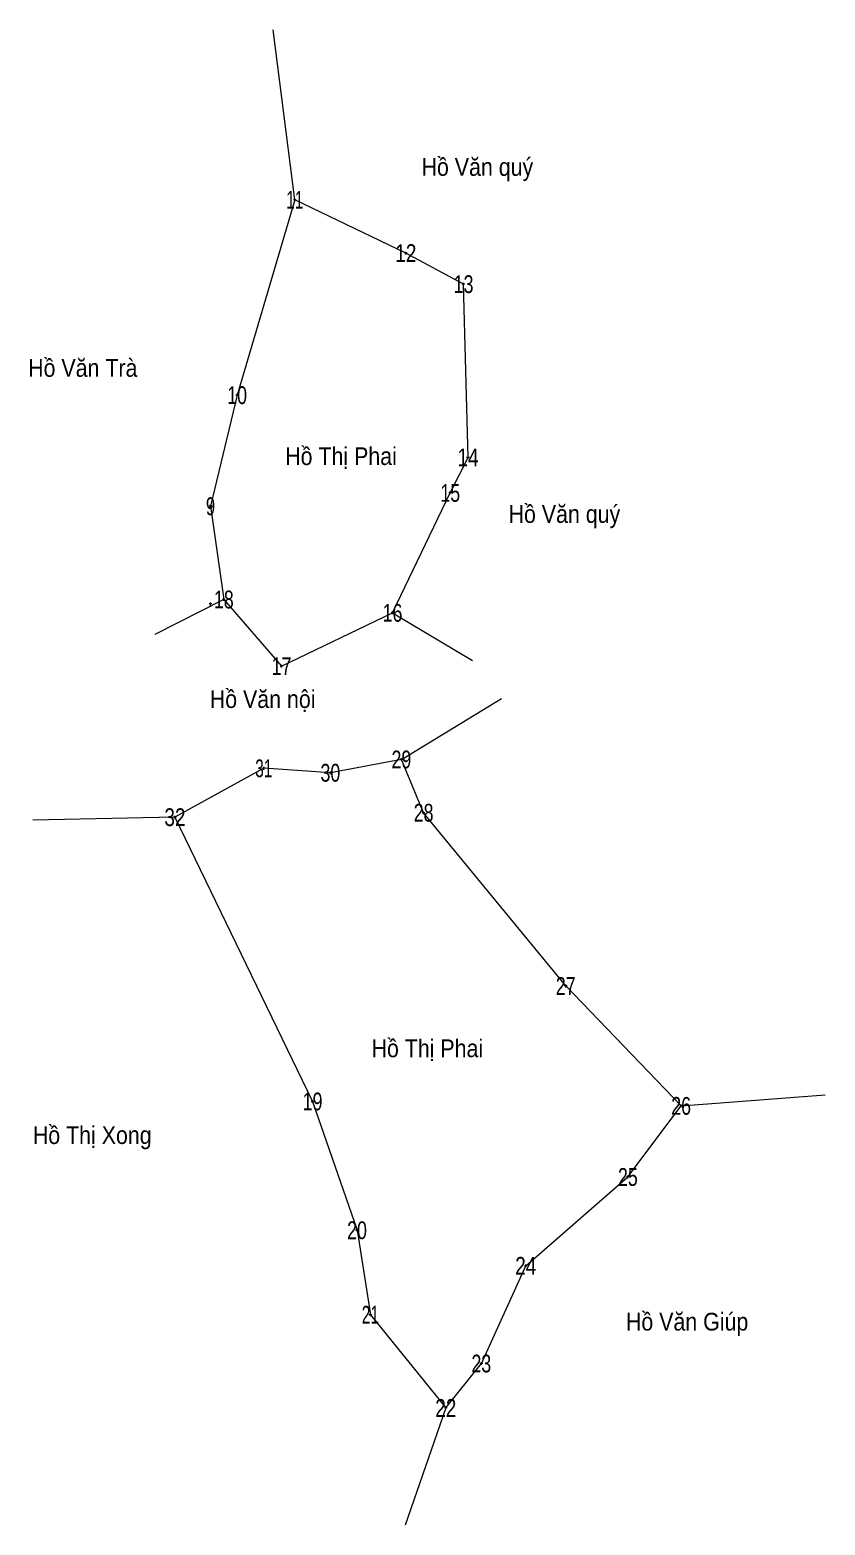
# Model space of a CAD drawing. Header units: metres. Extents: x 532311 to 533619, y 1853596 to 1855003.
# Drawn here: x 533146.3 to 533325.4, y 1854666.6 to 1855003.2 of the extents above; entities that cross this region are included whole.
import ezdxf
from ezdxf.enums import TextEntityAlignment as Align

# ---------------------------------------------------------------- set-up
doc = ezdxf.new("R2010")
doc.units = ezdxf.units.M
doc.header["$LTSCALE"] = 1.6
doc.layers.add('10', color=7, linetype='Continuous', lineweight=13)
doc.layers.add('11', color=7, linetype='Continuous', lineweight=13)
doc.layers.add('12', color=7, linetype='Continuous')

msp = doc.modelspace()

# ---------------------------------------------------------------- linework, layer by layer
at = {"layer": '10'}
for p, q in [((533206, 1854965), (533201.1, 1855003.24)), ((533190, 1854875), (533174.47, 1854867.16)), ((533228, 1854872), (533246.03, 1854861.3)), ((533230, 1854839), (533252.55, 1854852.71)), ((533179, 1854826), (533147, 1854825.36)), ((533293, 1854761), (533325.42, 1854763.5)), ((533240, 1854693), (533230.82, 1854666.63))]:
    msp.add_line(p, q, dxfattribs=at)
for points in [[(533190, 1854875), (533203, 1854860), (533228, 1854872), (533241, 1854899), (533245, 1854907), (533244, 1854946), (533231, 1854953), (533206, 1854965), (533193, 1854921), (533187, 1854896)], [(533230, 1854839), (533214, 1854836), (533199, 1854837), (533179, 1854826), (533210, 1854762), (533220, 1854733), (533223, 1854714), (533240, 1854693), (533248, 1854703), (533258, 1854725), (533281, 1854745), (533293, 1854761), (533267, 1854788), (533235, 1854827)]]:
    msp.add_lwpolyline(points, close=True, dxfattribs=at)
at = {"layer": '11'}
for p, q in [((533206.31, 1854965), (533205.69, 1854965)), ((533206, 1854964.69), (533206, 1854965.31)), ((533231.31, 1854953), (533230.69, 1854953)), ((533231, 1854952.69), (533231, 1854953.31)), ((533244.31, 1854946), (533243.69, 1854946)), ((533244, 1854945.69), (533244, 1854946.31)), ((533193.31, 1854921), (533192.69, 1854921)), ((533193, 1854920.69), (533193, 1854921.31)), ((533245.31, 1854907), (533244.69, 1854907)), ((533245, 1854906.69), (533245, 1854907.31)), ((533187, 1854895.69), (533187, 1854896.31)), ((533241.31, 1854899), (533240.69, 1854899)), ((533241, 1854898.69), (533241, 1854899.31)), ((533187.31, 1854896), (533186.69, 1854896)), ((533187.31, 1854874), (533186.69, 1854874)), ((533187.31, 1854874), (533186.69, 1854874)), ((533187.31, 1854874), (533186.69, 1854874)), ((533187, 1854873.69), (533187, 1854874.31)), ((533187, 1854873.69), (533187, 1854874.31)), ((533187, 1854873.69), (533187, 1854874.31)), ((533190.31, 1854875), (533189.69, 1854875)), ((533190, 1854874.69), (533190, 1854875.31)), ((533228.31, 1854872), (533227.69, 1854872)), ((533228, 1854871.69), (533228, 1854872.31)), ((533203.31, 1854860), (533202.69, 1854860)), ((533203, 1854859.69), (533203, 1854860.31)), ((533230.31, 1854839), (533229.69, 1854839)), ((533230, 1854838.69), (533230, 1854839.31)), ((533199.31, 1854837), (533198.69, 1854837)), ((533199, 1854836.69), (533199, 1854837.31)), ((533214.31, 1854836), (533213.69, 1854836)), ((533214, 1854835.69), (533214, 1854836.31)), ((533179.31, 1854826), (533178.69, 1854826)), ((533179, 1854825.69), (533179, 1854826.31)), ((533235.31, 1854827), (533234.69, 1854827)), ((533235, 1854826.69), (533235, 1854827.31)), ((533267.31, 1854788), (533266.69, 1854788)), ((533267, 1854787.69), (533267, 1854788.31)), ((533210.31, 1854762), (533209.69, 1854762)), ((533210, 1854761.69), (533210, 1854762.31)), ((533293.31, 1854761), (533292.69, 1854761)), ((533293, 1854760.69), (533293, 1854761.31)), ((533281.31, 1854745), (533280.69, 1854745)), ((533281, 1854744.69), (533281, 1854745.31)), ((533220.31, 1854733), (533219.69, 1854733)), ((533220, 1854732.69), (533220, 1854733.31)), ((533258.31, 1854725), (533257.69, 1854725)), ((533258, 1854724.69), (533258, 1854725.31)), ((533223.31, 1854714), (533222.69, 1854714)), ((533223, 1854713.69), (533223, 1854714.31)), ((533248.31, 1854703), (533247.69, 1854703)), ((533248, 1854702.69), (533248, 1854703.31)), ((533240.31, 1854693), (533239.69, 1854693)), ((533240, 1854692.69), (533240, 1854693.31))]:
    msp.add_line(p, q, dxfattribs=at)

# ---------------------------------------------------------------- texts
at = {"layer": '10', "width": 0.9}
for s, p in [('Hồ Văn quý', (533247.105, 1854970.39)), ('Hồ Văn Trà', (533158.24, 1854925.14)), ('Hồ Thị Phai', (533216.4, 1854905.28)), ('Hồ Văn quý', (533266.705, 1854892.26)), ('Hồ Văn nội', (533198.745, 1854850.59)), ('Hồ Thị Phai', (533235.84, 1854771.96)), ('Hồ Thị Xong', (533160.365, 1854752.43)), ('Hồ Văn Giúp', (533294.34, 1854710.43))]:
    msp.add_text(s, height=4, dxfattribs=at).set_placement(p, align=Align.CENTER)
at = {"layer": '12'}
for s, width, p in [('11', 0.65, (533206.005, 1854963)), ('12', 0.8, (533230.995, 1854951)), ('13', 0.75, (533243.995, 1854944)), ('10', 0.75, (533193, 1854919)), ('14', 0.8, (533244.995, 1854905)), ('15', 0.75, (533241, 1854897)), ('9', 0.7, (533187.005, 1854894)), ('18', 0.75, (533190, 1854873)), ('16', 0.75, (533227.995, 1854870)), ('17', 0.75, (533202.995, 1854858)), ('31', 0.65, (533199.005, 1854835)), ('29', 0.75, (533229.995, 1854837)), ('30', 0.75, (533214, 1854834)), ('28', 0.75, (533235, 1854825)), ('32', 0.8, (533178.995, 1854824)), ('27', 0.75, (533266.995, 1854786)), ('19', 0.75, (533209.995, 1854760)), ('26', 0.75, (533292.995, 1854759)), ('25', 0.75, (533281, 1854743)), ('20', 0.75, (533220, 1854731)), ('24', 0.8, (533257.995, 1854723)), ('21', 0.65, (533223.005, 1854712)), ('23', 0.75, (533247.995, 1854701)), ('22', 0.8, (533239.995, 1854691))]:
    msp.add_text(s, height=4, dxfattribs=dict(at, width=width)).set_placement(p, align=Align.CENTER)

doc.saveas('drawing.dxf')
